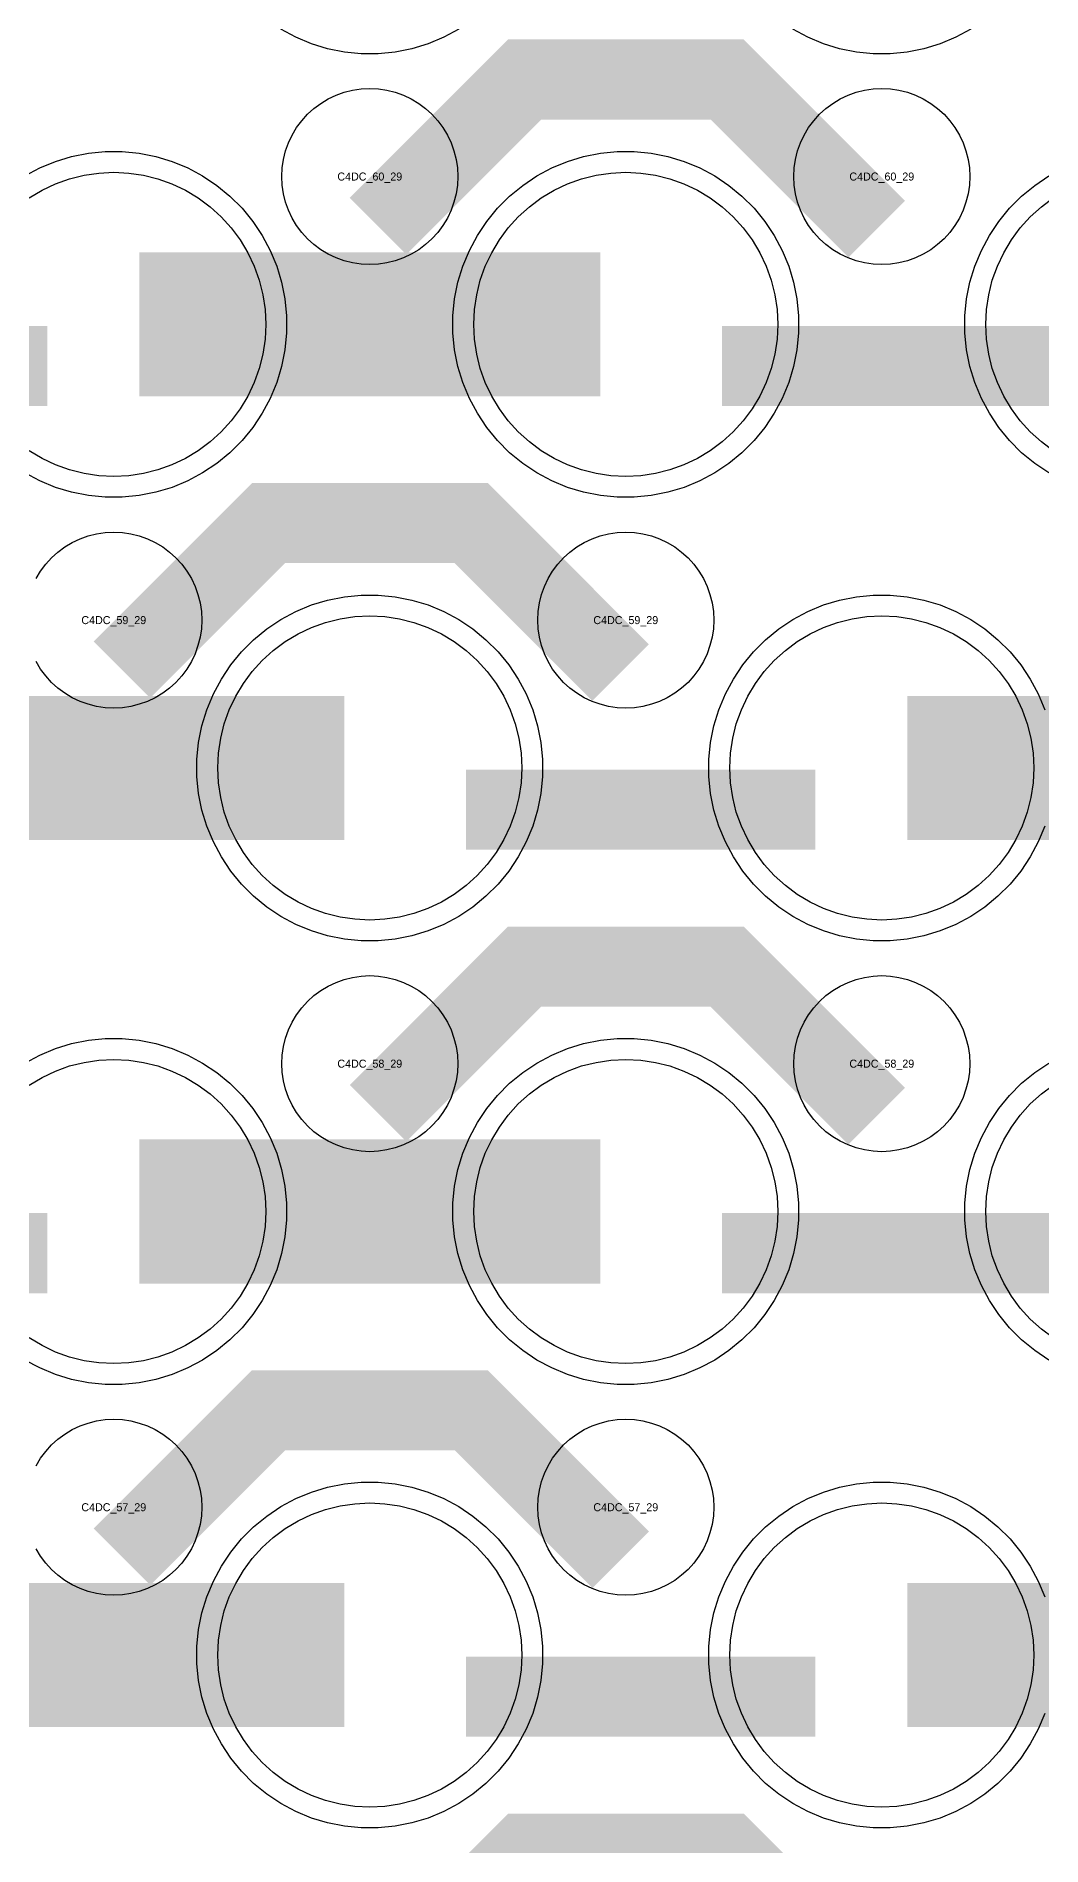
# Model space of a CAD drawing. Extents: x -11880 to 11880, y -14992 to 14992.
# Drawn here: x -2744 to -2430, y -7001 to -6436 of the extents above; entities that cross this region are included whole.
import ezdxf
from ezdxf.enums import TextEntityAlignment as Align

# ---------------------------------------------------------------- set-up
doc = ezdxf.new("R2010")
doc.units = 0
doc.header["$MEASUREMENT"] = 0
for name, color, linetype in [('GDS_775_DT_237', 138, 'CONTINUOUS'), ('RDL1_FS', 34, 'CONTINUOUS'), ('RDL_BS', 160, 'CONTINUOUS')]:
    doc.layers.add(name, color=color, linetype=linetype)

msp = doc.modelspace()

# ---------------------------------------------------------------- linework, layer by layer
at = {"layer": 'RDL1_FS', "color": 240, "true_color": 0xed1f24}
for points in [[(-2746.395, -6486.218), (-2742.395, -6483.82), (-2738.181, -6481.828), (-2733.791, -6480.256), (-2729.268, -6479.124), (-2724.657, -6478.44), (-2720, -6478.211), (-2715.343, -6478.44), (-2710.732, -6479.124), (-2706.209, -6480.256), (-2701.819, -6481.828), (-2697.605, -6483.82), (-2693.605, -6486.218), (-2689.86, -6488.996), (-2686.406, -6492.126), (-2683.276, -6495.58), (-2680.498, -6499.325), (-2678.1, -6503.325), (-2676.108, -6507.539), (-2674.536, -6511.929), (-2673.404, -6516.452), (-2672.72, -6521.063), (-2672.491, -6525.72), (-2672.72, -6530.377), (-2673.404, -6534.988), (-2674.536, -6539.511), (-2676.108, -6543.901), (-2678.1, -6548.115), (-2680.498, -6552.115), (-2683.276, -6555.86), (-2686.406, -6559.314), (-2689.86, -6562.444), (-2693.605, -6565.222), (-2697.605, -6567.62), (-2701.819, -6569.612), (-2706.209, -6571.184), (-2710.732, -6572.316), (-2715.343, -6573), (-2720, -6573.229), (-2724.657, -6573), (-2729.268, -6572.316), (-2733.791, -6571.184), (-2738.181, -6569.612), (-2742.395, -6567.62), (-2746.395, -6565.222)], [(-2426.395, -6565.222), (-2430.14, -6562.444), (-2433.594, -6559.314), (-2436.724, -6555.86), (-2439.502, -6552.115), (-2441.9, -6548.115), (-2443.892, -6543.901), (-2445.464, -6539.511), (-2446.596, -6534.988), (-2447.28, -6530.377), (-2447.509, -6525.72), (-2447.28, -6521.063), (-2446.596, -6516.452), (-2445.464, -6511.929), (-2443.892, -6507.539), (-2441.9, -6503.325), (-2439.502, -6499.325), (-2436.724, -6495.58), (-2433.594, -6492.126), (-2430.14, -6488.996), (-2426.395, -6486.218)]]:
    msp.add_lwpolyline(points, dxfattribs=at)
for points in [[(-2560, -6573.229), (-2564.657, -6573), (-2569.268, -6572.316), (-2573.791, -6571.184), (-2578.181, -6569.612), (-2582.395, -6567.62), (-2586.395, -6565.222), (-2590.14, -6562.444), (-2593.594, -6559.314), (-2596.724, -6555.86), (-2599.502, -6552.115), (-2601.9, -6548.115), (-2603.892, -6543.901), (-2605.464, -6539.511), (-2606.596, -6534.988), (-2607.28, -6530.377), (-2607.509, -6525.72), (-2607.28, -6521.063), (-2606.596, -6516.452), (-2605.464, -6511.929), (-2603.892, -6507.539), (-2601.9, -6503.325), (-2599.502, -6499.325), (-2596.724, -6495.58), (-2593.594, -6492.126), (-2590.14, -6488.996), (-2586.395, -6486.218), (-2582.395, -6483.82), (-2578.181, -6481.828), (-2573.791, -6480.256), (-2569.268, -6479.124), (-2564.657, -6478.44), (-2560, -6478.211), (-2555.343, -6478.44), (-2550.732, -6479.124), (-2546.209, -6480.256), (-2541.819, -6481.828), (-2537.605, -6483.82), (-2533.605, -6486.218), (-2529.86, -6488.996), (-2526.406, -6492.126), (-2523.276, -6495.58), (-2520.498, -6499.325), (-2518.1, -6503.325), (-2516.108, -6507.539), (-2514.536, -6511.929), (-2513.404, -6516.452), (-2512.72, -6521.063), (-2512.491, -6525.72), (-2512.72, -6530.377), (-2513.404, -6534.988), (-2514.536, -6539.511), (-2516.108, -6543.901), (-2518.1, -6548.115), (-2520.498, -6552.115), (-2523.276, -6555.86), (-2526.406, -6559.314), (-2529.86, -6562.444), (-2533.605, -6565.222), (-2537.605, -6567.62), (-2541.819, -6569.612), (-2546.209, -6571.184), (-2550.732, -6572.316), (-2555.343, -6573)], [(-2640, -6711.794), (-2644.657, -6711.565), (-2649.268, -6710.881), (-2653.791, -6709.749), (-2658.181, -6708.177), (-2662.395, -6706.185), (-2666.395, -6703.787), (-2670.14, -6701.009), (-2673.594, -6697.879), (-2676.724, -6694.425), (-2679.502, -6690.68), (-2681.9, -6686.68), (-2683.892, -6682.466), (-2685.464, -6678.076), (-2686.596, -6673.553), (-2687.28, -6668.942), (-2687.509, -6664.285), (-2687.28, -6659.628), (-2686.596, -6655.017), (-2685.464, -6650.494), (-2683.892, -6646.104), (-2681.9, -6641.89), (-2679.502, -6637.89), (-2676.724, -6634.145), (-2673.594, -6630.691), (-2670.14, -6627.561), (-2666.395, -6624.783), (-2662.395, -6622.385), (-2658.181, -6620.393), (-2653.791, -6618.821), (-2649.268, -6617.689), (-2644.657, -6617.005), (-2640, -6616.776), (-2635.343, -6617.005), (-2630.732, -6617.689), (-2626.209, -6618.821), (-2621.819, -6620.393), (-2617.605, -6622.385), (-2613.605, -6624.783), (-2609.86, -6627.561), (-2606.406, -6630.691), (-2603.276, -6634.145), (-2600.498, -6637.89), (-2598.1, -6641.89), (-2596.108, -6646.104), (-2594.536, -6650.494), (-2593.404, -6655.017), (-2592.72, -6659.628), (-2592.491, -6664.285), (-2592.72, -6668.942), (-2593.404, -6673.553), (-2594.536, -6678.076), (-2596.108, -6682.466), (-2598.1, -6686.68), (-2600.498, -6690.68), (-2603.276, -6694.425), (-2606.406, -6697.879), (-2609.86, -6701.009), (-2613.605, -6703.787), (-2617.605, -6706.185), (-2621.819, -6708.177), (-2626.209, -6709.749), (-2630.732, -6710.881), (-2635.343, -6711.565)], [(-2480, -6711.794), (-2484.657, -6711.565), (-2489.268, -6710.881), (-2493.791, -6709.749), (-2498.181, -6708.177), (-2502.395, -6706.185), (-2506.395, -6703.787), (-2510.14, -6701.009), (-2513.594, -6697.879), (-2516.724, -6694.425), (-2519.502, -6690.68), (-2521.9, -6686.68), (-2523.892, -6682.466), (-2525.464, -6678.076), (-2526.596, -6673.553), (-2527.28, -6668.942), (-2527.509, -6664.285), (-2527.28, -6659.628), (-2526.596, -6655.017), (-2525.464, -6650.494), (-2523.892, -6646.104), (-2521.9, -6641.89), (-2519.502, -6637.89), (-2516.724, -6634.145), (-2513.594, -6630.691), (-2510.14, -6627.561), (-2506.395, -6624.783), (-2502.395, -6622.385), (-2498.181, -6620.393), (-2493.791, -6618.821), (-2489.268, -6617.689), (-2484.657, -6617.005), (-2480, -6616.776), (-2475.343, -6617.005), (-2470.732, -6617.689), (-2466.209, -6618.821), (-2461.819, -6620.393), (-2457.605, -6622.385), (-2453.605, -6624.783), (-2449.86, -6627.561), (-2446.406, -6630.691), (-2443.276, -6634.145), (-2440.498, -6637.89), (-2438.1, -6641.89), (-2436.108, -6646.104), (-2434.536, -6650.494), (-2433.404, -6655.017), (-2432.72, -6659.628), (-2432.491, -6664.285), (-2432.72, -6668.942), (-2433.404, -6673.553), (-2434.536, -6678.076), (-2436.108, -6682.466), (-2438.1, -6686.68), (-2440.498, -6690.68), (-2443.276, -6694.425), (-2446.406, -6697.879), (-2449.86, -6701.009), (-2453.605, -6703.787), (-2457.605, -6706.185), (-2461.819, -6708.177), (-2466.209, -6709.749), (-2470.732, -6710.881), (-2475.343, -6711.565)]]:
    msp.add_lwpolyline(points, close=True, dxfattribs=at)
for points in [[(-2711.998, -6525.72, 45, 45, 0), (-2639.998, -6525.72, 45, 45, 0)], [(-2639.998, -6525.72, 45, 45, 0), (-2567.998, -6525.72, 45, 45, 0)], [(-2791.998, -6664.285, 45, 45, 0), (-2719.998, -6664.285, 45, 45, 0)], [(-2719.998, -6664.285, 45, 45, 0), (-2647.998, -6664.285, 45, 45, 0)], [(-2471.998, -6664.285, 45, 45, 0), (-2399.998, -6664.285, 45, 45, 0)]]:
    msp.add_lwpolyline(points, format="xyseb", dxfattribs=at)
at = {"layer": 'RDL1_FS'}
for points in [[(-2746.395, -6763.348), (-2742.395, -6760.95), (-2738.181, -6758.958), (-2733.791, -6757.386), (-2729.268, -6756.254), (-2724.657, -6755.57), (-2720, -6755.341), (-2715.343, -6755.57), (-2710.732, -6756.254), (-2706.209, -6757.386), (-2701.819, -6758.958), (-2697.605, -6760.95), (-2693.605, -6763.348), (-2689.86, -6766.126), (-2686.406, -6769.256), (-2683.276, -6772.71), (-2680.498, -6776.455), (-2678.1, -6780.455), (-2676.108, -6784.669), (-2674.536, -6789.059), (-2673.404, -6793.582), (-2672.72, -6798.193), (-2672.491, -6802.85), (-2672.72, -6807.507), (-2673.404, -6812.118), (-2674.536, -6816.641), (-2676.108, -6821.031), (-2678.1, -6825.245), (-2680.498, -6829.245), (-2683.276, -6832.99), (-2686.406, -6836.444), (-2689.86, -6839.574), (-2693.605, -6842.352), (-2697.605, -6844.75), (-2701.819, -6846.742), (-2706.209, -6848.314), (-2710.732, -6849.446), (-2715.343, -6850.13), (-2720, -6850.359), (-2724.657, -6850.13), (-2729.268, -6849.446), (-2733.791, -6848.314), (-2738.181, -6846.742), (-2742.395, -6844.75), (-2746.395, -6842.352)], [(-2426.395, -6842.352), (-2430.14, -6839.574), (-2433.594, -6836.444), (-2436.724, -6832.99), (-2439.502, -6829.245), (-2441.9, -6825.245), (-2443.892, -6821.031), (-2445.464, -6816.641), (-2446.596, -6812.118), (-2447.28, -6807.507), (-2447.509, -6802.85), (-2447.28, -6798.193), (-2446.596, -6793.582), (-2445.464, -6789.059), (-2443.892, -6784.669), (-2441.9, -6780.455), (-2439.502, -6776.455), (-2436.724, -6772.71), (-2433.594, -6769.256), (-2430.14, -6766.126), (-2426.395, -6763.348)]]:
    msp.add_lwpolyline(points, dxfattribs=at)
for points in [[(-2560, -6850.359), (-2564.657, -6850.13), (-2569.268, -6849.446), (-2573.791, -6848.314), (-2578.181, -6846.742), (-2582.395, -6844.75), (-2586.395, -6842.352), (-2590.14, -6839.574), (-2593.594, -6836.444), (-2596.724, -6832.99), (-2599.502, -6829.245), (-2601.9, -6825.245), (-2603.892, -6821.031), (-2605.464, -6816.641), (-2606.596, -6812.118), (-2607.28, -6807.507), (-2607.509, -6802.85), (-2607.28, -6798.193), (-2606.596, -6793.582), (-2605.464, -6789.059), (-2603.892, -6784.669), (-2601.9, -6780.455), (-2599.502, -6776.455), (-2596.724, -6772.71), (-2593.594, -6769.256), (-2590.14, -6766.126), (-2586.395, -6763.348), (-2582.395, -6760.95), (-2578.181, -6758.958), (-2573.791, -6757.386), (-2569.268, -6756.254), (-2564.657, -6755.57), (-2560, -6755.341), (-2555.343, -6755.57), (-2550.732, -6756.254), (-2546.209, -6757.386), (-2541.819, -6758.958), (-2537.605, -6760.95), (-2533.605, -6763.348), (-2529.86, -6766.126), (-2526.406, -6769.256), (-2523.276, -6772.71), (-2520.498, -6776.455), (-2518.1, -6780.455), (-2516.108, -6784.669), (-2514.536, -6789.059), (-2513.404, -6793.582), (-2512.72, -6798.193), (-2512.491, -6802.85), (-2512.72, -6807.507), (-2513.404, -6812.118), (-2514.536, -6816.641), (-2516.108, -6821.031), (-2518.1, -6825.245), (-2520.498, -6829.245), (-2523.276, -6832.99), (-2526.406, -6836.444), (-2529.86, -6839.574), (-2533.605, -6842.352), (-2537.605, -6844.75), (-2541.819, -6846.742), (-2546.209, -6848.314), (-2550.732, -6849.446), (-2555.343, -6850.13)], [(-2640, -6988.919), (-2644.657, -6988.69), (-2649.268, -6988.006), (-2653.791, -6986.874), (-2658.181, -6985.302), (-2662.395, -6983.31), (-2666.395, -6980.912), (-2670.14, -6978.134), (-2673.594, -6975.004), (-2676.724, -6971.55), (-2679.502, -6967.805), (-2681.9, -6963.805), (-2683.892, -6959.591), (-2685.464, -6955.201), (-2686.596, -6950.678), (-2687.28, -6946.067), (-2687.509, -6941.41), (-2687.28, -6936.753), (-2686.596, -6932.142), (-2685.464, -6927.619), (-2683.892, -6923.229), (-2681.9, -6919.015), (-2679.502, -6915.015), (-2676.724, -6911.27), (-2673.594, -6907.816), (-2670.14, -6904.686), (-2666.395, -6901.908), (-2662.395, -6899.51), (-2658.181, -6897.518), (-2653.791, -6895.946), (-2649.268, -6894.814), (-2644.657, -6894.13), (-2640, -6893.901), (-2635.343, -6894.13), (-2630.732, -6894.814), (-2626.209, -6895.946), (-2621.819, -6897.518), (-2617.605, -6899.51), (-2613.605, -6901.908), (-2609.86, -6904.686), (-2606.406, -6907.816), (-2603.276, -6911.27), (-2600.498, -6915.015), (-2598.1, -6919.015), (-2596.108, -6923.229), (-2594.536, -6927.619), (-2593.404, -6932.142), (-2592.72, -6936.753), (-2592.491, -6941.41), (-2592.72, -6946.067), (-2593.404, -6950.678), (-2594.536, -6955.201), (-2596.108, -6959.591), (-2598.1, -6963.805), (-2600.498, -6967.805), (-2603.276, -6971.55), (-2606.406, -6975.004), (-2609.86, -6978.134), (-2613.605, -6980.912), (-2617.605, -6983.31), (-2621.819, -6985.302), (-2626.209, -6986.874), (-2630.732, -6988.006), (-2635.343, -6988.69)], [(-2480, -6988.919), (-2484.657, -6988.69), (-2489.268, -6988.006), (-2493.791, -6986.874), (-2498.181, -6985.302), (-2502.395, -6983.31), (-2506.395, -6980.912), (-2510.14, -6978.134), (-2513.594, -6975.004), (-2516.724, -6971.55), (-2519.502, -6967.805), (-2521.9, -6963.805), (-2523.892, -6959.591), (-2525.464, -6955.201), (-2526.596, -6950.678), (-2527.28, -6946.067), (-2527.509, -6941.41), (-2527.28, -6936.753), (-2526.596, -6932.142), (-2525.464, -6927.619), (-2523.892, -6923.229), (-2521.9, -6919.015), (-2519.502, -6915.015), (-2516.724, -6911.27), (-2513.594, -6907.816), (-2510.14, -6904.686), (-2506.395, -6901.908), (-2502.395, -6899.51), (-2498.181, -6897.518), (-2493.791, -6895.946), (-2489.268, -6894.814), (-2484.657, -6894.13), (-2480, -6893.901), (-2475.343, -6894.13), (-2470.732, -6894.814), (-2466.209, -6895.946), (-2461.819, -6897.518), (-2457.605, -6899.51), (-2453.605, -6901.908), (-2449.86, -6904.686), (-2446.406, -6907.816), (-2443.276, -6911.27), (-2440.498, -6915.015), (-2438.1, -6919.015), (-2436.108, -6923.229), (-2434.536, -6927.619), (-2433.404, -6932.142), (-2432.72, -6936.753), (-2432.491, -6941.41), (-2432.72, -6946.067), (-2433.404, -6950.678), (-2434.536, -6955.201), (-2436.108, -6959.591), (-2438.1, -6963.805), (-2440.498, -6967.805), (-2443.276, -6971.55), (-2446.406, -6975.004), (-2449.86, -6978.134), (-2453.605, -6980.912), (-2457.605, -6983.31), (-2461.819, -6985.302), (-2466.209, -6986.874), (-2470.732, -6988.006), (-2475.343, -6988.69)]]:
    msp.add_lwpolyline(points, close=True, dxfattribs=at)
for points in [[(-2711.998, -6802.85, 45, 45, 0), (-2639.998, -6802.85, 45, 45, 0)], [(-2639.998, -6802.85, 45, 45, 0), (-2567.998, -6802.85, 45, 45, 0)], [(-2791.998, -6941.41, 45, 45, 0), (-2719.998, -6941.41, 45, 45, 0)], [(-2719.998, -6941.41, 45, 45, 0), (-2647.998, -6941.41, 45, 45, 0)], [(-2471.998, -6941.41, 45, 45, 0), (-2399.998, -6941.41, 45, 45, 0)]]:
    msp.add_lwpolyline(points, format="xyseb", dxfattribs=at)
at = {"layer": 'RDL_BS'}
for points in [[(-2612.223, -6433.538), (-2616.885, -6436.03), (-2621.795, -6438.061), (-2626.835, -6439.592), (-2632.062, -6440.638), (-2637.356, -6441.155), (-2642.644, -6441.155), (-2647.938, -6440.638), (-2653.165, -6439.592), (-2658.205, -6438.061), (-2663.115, -6436.03), (-2667.777, -6433.538)], [(-2452.223, -6433.538), (-2456.885, -6436.03), (-2461.795, -6438.061), (-2466.835, -6439.592), (-2472.062, -6440.638), (-2477.356, -6441.155), (-2482.644, -6441.155), (-2487.938, -6440.638), (-2493.165, -6439.592), (-2498.205, -6438.061), (-2503.115, -6436.03), (-2507.777, -6433.538)], [(-2744.25, -6605.141), (-2742.857, -6602.817), (-2741.254, -6600.654), (-2739.442, -6598.655), (-2737.443, -6596.843), (-2735.28, -6595.24), (-2732.956, -6593.847), (-2730.519, -6592.695), (-2727.984, -6591.788), (-2725.365, -6591.131), (-2722.693, -6590.735), (-2720, -6590.603), (-2717.307, -6590.735), (-2714.635, -6591.131), (-2712.016, -6591.788), (-2709.481, -6592.695), (-2707.044, -6593.847), (-2704.72, -6595.24), (-2702.557, -6596.843), (-2700.558, -6598.655), (-2698.746, -6600.654), (-2697.143, -6602.817), (-2695.75, -6605.141), (-2694.598, -6607.578), (-2693.691, -6610.113), (-2693.034, -6612.732), (-2692.638, -6615.404), (-2692.506, -6618.097), (-2692.638, -6620.79), (-2693.034, -6623.462), (-2693.691, -6626.081), (-2694.598, -6628.616), (-2695.75, -6631.053), (-2697.143, -6633.377), (-2698.746, -6635.54), (-2700.558, -6637.539), (-2702.557, -6639.351), (-2704.72, -6640.954), (-2707.044, -6642.347), (-2709.481, -6643.499), (-2712.016, -6644.406), (-2714.635, -6645.063), (-2717.307, -6645.459), (-2720, -6645.591), (-2722.693, -6645.459), (-2725.365, -6645.063), (-2727.984, -6644.406), (-2730.519, -6643.499), (-2732.956, -6642.347), (-2735.28, -6640.954), (-2737.443, -6639.351), (-2739.442, -6637.539), (-2741.254, -6635.54), (-2742.857, -6633.377), (-2744.25, -6631.053)], [(-2747.777, -6756.467), (-2743.115, -6753.975), (-2738.205, -6751.944), (-2733.165, -6750.413), (-2727.938, -6749.367), (-2722.644, -6748.85), (-2717.356, -6748.85), (-2712.062, -6749.367), (-2706.835, -6750.413), (-2701.795, -6751.944), (-2696.885, -6753.975), (-2692.223, -6756.467), (-2687.809, -6759.414), (-2683.708, -6762.776), (-2679.926, -6766.558), (-2676.564, -6770.659), (-2673.617, -6775.073), (-2671.125, -6779.735), (-2669.094, -6784.645), (-2667.563, -6789.685), (-2666.517, -6794.912), (-2666, -6800.206), (-2666, -6805.494), (-2666.517, -6810.788), (-2667.563, -6816.015), (-2669.094, -6821.055), (-2671.125, -6825.965), (-2673.617, -6830.627), (-2676.564, -6835.041), (-2679.926, -6839.142), (-2683.708, -6842.924), (-2687.809, -6846.286), (-2692.223, -6849.233), (-2696.885, -6851.725), (-2701.795, -6853.756), (-2706.835, -6855.287), (-2712.062, -6856.333), (-2717.356, -6856.85), (-2722.644, -6856.85), (-2727.938, -6856.333), (-2733.165, -6855.287), (-2738.205, -6853.756), (-2743.115, -6851.725), (-2747.777, -6849.233)], [(-2427.777, -6849.233), (-2432.191, -6846.286), (-2436.292, -6842.924), (-2440.074, -6839.142), (-2443.436, -6835.041), (-2446.383, -6830.627), (-2448.875, -6825.965), (-2450.906, -6821.055), (-2452.437, -6816.015), (-2453.483, -6810.788), (-2454, -6805.494), (-2454, -6800.206), (-2453.483, -6794.912), (-2452.437, -6789.685), (-2450.906, -6784.645), (-2448.875, -6779.735), (-2446.383, -6775.073), (-2443.436, -6770.659), (-2440.074, -6766.558), (-2436.292, -6762.776), (-2432.191, -6759.414), (-2427.777, -6756.467)], [(-2744.25, -6882.266), (-2742.857, -6879.942), (-2741.254, -6877.779), (-2739.442, -6875.78), (-2737.443, -6873.968), (-2735.28, -6872.365), (-2732.956, -6870.972), (-2730.519, -6869.82), (-2727.984, -6868.913), (-2725.365, -6868.256), (-2722.693, -6867.86), (-2720, -6867.728), (-2717.307, -6867.86), (-2714.635, -6868.256), (-2712.016, -6868.913), (-2709.481, -6869.82), (-2707.044, -6870.972), (-2704.72, -6872.365), (-2702.557, -6873.968), (-2700.558, -6875.78), (-2698.746, -6877.779), (-2697.143, -6879.942), (-2695.75, -6882.266), (-2694.598, -6884.703), (-2693.691, -6887.238), (-2693.034, -6889.857), (-2692.638, -6892.529), (-2692.506, -6895.222), (-2692.638, -6897.915), (-2693.034, -6900.587), (-2693.691, -6903.206), (-2694.598, -6905.741), (-2695.75, -6908.178), (-2697.143, -6910.502), (-2698.746, -6912.665), (-2700.558, -6914.664), (-2702.557, -6916.476), (-2704.72, -6918.079), (-2707.044, -6919.472), (-2709.481, -6920.624), (-2712.016, -6921.531), (-2714.635, -6922.188), (-2717.307, -6922.584), (-2720, -6922.716), (-2722.693, -6922.584), (-2725.365, -6922.188), (-2727.984, -6921.531), (-2730.519, -6920.624), (-2732.956, -6919.472), (-2735.28, -6918.079), (-2737.443, -6916.476), (-2739.442, -6914.664), (-2741.254, -6912.665), (-2742.857, -6910.502), (-2744.25, -6908.178)], [(-2429.094, -6959.615), (-2431.125, -6964.525), (-2433.617, -6969.187), (-2436.564, -6973.601), (-2439.926, -6977.702), (-2443.708, -6981.484), (-2447.809, -6984.846), (-2452.223, -6987.793), (-2456.885, -6990.285), (-2461.795, -6992.316), (-2466.835, -6993.847), (-2472.062, -6994.893), (-2477.356, -6995.41), (-2482.644, -6995.41), (-2487.938, -6994.893), (-2493.165, -6993.847), (-2498.205, -6992.316), (-2503.115, -6990.285), (-2507.777, -6987.793), (-2512.191, -6984.846), (-2516.292, -6981.484), (-2520.074, -6977.702), (-2523.436, -6973.601), (-2526.383, -6969.187), (-2528.875, -6964.525), (-2530.906, -6959.615), (-2532.437, -6954.575), (-2533.483, -6949.348), (-2534, -6944.054), (-2534, -6938.766), (-2533.483, -6933.472), (-2532.437, -6928.245), (-2530.906, -6923.205), (-2528.875, -6918.295), (-2526.383, -6913.633), (-2523.436, -6909.219), (-2520.074, -6905.118), (-2516.292, -6901.336), (-2512.191, -6897.974), (-2507.777, -6895.027), (-2503.115, -6892.535), (-2498.205, -6890.504), (-2493.165, -6888.973), (-2487.938, -6887.927), (-2482.644, -6887.41), (-2477.356, -6887.41), (-2472.062, -6887.927), (-2466.835, -6888.973), (-2461.795, -6890.504), (-2456.885, -6892.535), (-2452.223, -6895.027), (-2447.809, -6897.974), (-2443.708, -6901.336), (-2439.926, -6905.118), (-2436.564, -6909.219), (-2433.617, -6913.633), (-2431.125, -6918.295), (-2429.094, -6923.205)]]:
    msp.add_lwpolyline(points, dxfattribs=at)
for points in [[(-2637.438, -6495.034, 25, 25, 0), (-2591.623, -6449.219, 25, 25, 0), (-2558.07, -6449.219, 25, 25, 0)], [(-2481.599, -6495.933, 25, 25, 0), (-2528.313, -6449.219, 25, 25, 0), (-2558.071, -6449.219, 25, 25, 0)], [(-2717.438, -6633.599, 25, 25, 0), (-2671.623, -6587.784, 25, 25, 0), (-2638.07, -6587.784, 25, 25, 0)], [(-2561.599, -6634.498, 25, 25, 0), (-2608.313, -6587.784, 25, 25, 0), (-2638.071, -6587.784, 25, 25, 0)], [(-2637.438, -6772.164, 25, 25, 0), (-2591.623, -6726.349, 25, 25, 0), (-2558.07, -6726.349, 25, 25, 0)], [(-2481.599, -6773.063, 25, 25, 0), (-2528.313, -6726.349, 25, 25, 0), (-2558.071, -6726.349, 25, 25, 0)], [(-2849.984, -6815.863, 25, 25, 0), (-2740.719, -6815.863, 25, 25, 0)], [(-2529.984, -6815.863, 25, 25, 0), (-2420.719, -6815.863, 25, 25, 0)], [(-2717.438, -6910.724, 25, 25, 0), (-2671.623, -6864.909, 25, 25, 0), (-2638.07, -6864.909, 25, 25, 0)], [(-2561.599, -6911.623, 25, 25, 0), (-2608.313, -6864.909, 25, 25, 0), (-2638.071, -6864.909, 25, 25, 0)], [(-2609.984, -6954.423, 25, 25, 0), (-2500.719, -6954.423, 25, 25, 0)], [(-2637.438, -7049.289, 25, 25, 0), (-2591.623, -7003.474, 25, 25, 0), (-2558.07, -7003.474, 25, 25, 0)], [(-2481.599, -7050.188, 25, 25, 0), (-2528.313, -7003.474, 25, 25, 0), (-2558.071, -7003.474, 25, 25, 0)]]:
    msp.add_lwpolyline(points, format="xyseb", dxfattribs=at)
for points in [[(-2640, -6507.026), (-2642.693, -6506.894), (-2645.365, -6506.498), (-2647.984, -6505.841), (-2650.519, -6504.934), (-2652.956, -6503.782), (-2655.28, -6502.389), (-2657.443, -6500.786), (-2659.442, -6498.974), (-2661.254, -6496.975), (-2662.857, -6494.812), (-2664.25, -6492.488), (-2665.402, -6490.051), (-2666.309, -6487.516), (-2666.966, -6484.897), (-2667.362, -6482.225), (-2667.494, -6479.532), (-2667.362, -6476.839), (-2666.966, -6474.167), (-2666.309, -6471.548), (-2665.402, -6469.013), (-2664.25, -6466.576), (-2662.857, -6464.252), (-2661.254, -6462.089), (-2659.442, -6460.09), (-2657.443, -6458.278), (-2655.28, -6456.675), (-2652.956, -6455.282), (-2650.519, -6454.13), (-2647.984, -6453.223), (-2645.365, -6452.566), (-2642.693, -6452.17), (-2640, -6452.038), (-2637.307, -6452.17), (-2634.635, -6452.566), (-2632.016, -6453.223), (-2629.481, -6454.13), (-2627.044, -6455.282), (-2624.72, -6456.675), (-2622.557, -6458.278), (-2620.558, -6460.09), (-2618.746, -6462.089), (-2617.143, -6464.252), (-2615.75, -6466.576), (-2614.598, -6469.013), (-2613.691, -6471.548), (-2613.034, -6474.167), (-2612.638, -6476.839), (-2612.506, -6479.532), (-2612.638, -6482.225), (-2613.034, -6484.897), (-2613.691, -6487.516), (-2614.598, -6490.051), (-2615.75, -6492.488), (-2617.143, -6494.812), (-2618.746, -6496.975), (-2620.558, -6498.974), (-2622.557, -6500.786), (-2624.72, -6502.389), (-2627.044, -6503.782), (-2629.481, -6504.934), (-2632.016, -6505.841), (-2634.635, -6506.498), (-2637.307, -6506.894)], [(-2480, -6507.026), (-2482.693, -6506.894), (-2485.365, -6506.498), (-2487.984, -6505.841), (-2490.519, -6504.934), (-2492.956, -6503.782), (-2495.28, -6502.389), (-2497.443, -6500.786), (-2499.442, -6498.974), (-2501.254, -6496.975), (-2502.857, -6494.812), (-2504.25, -6492.488), (-2505.402, -6490.051), (-2506.309, -6487.516), (-2506.966, -6484.897), (-2507.362, -6482.225), (-2507.494, -6479.532), (-2507.362, -6476.839), (-2506.966, -6474.167), (-2506.309, -6471.548), (-2505.402, -6469.013), (-2504.25, -6466.576), (-2502.857, -6464.252), (-2501.254, -6462.089), (-2499.442, -6460.09), (-2497.443, -6458.278), (-2495.28, -6456.675), (-2492.956, -6455.282), (-2490.519, -6454.13), (-2487.984, -6453.223), (-2485.365, -6452.566), (-2482.693, -6452.17), (-2480, -6452.038), (-2477.307, -6452.17), (-2474.635, -6452.566), (-2472.016, -6453.223), (-2469.481, -6454.13), (-2467.044, -6455.282), (-2464.72, -6456.675), (-2462.557, -6458.278), (-2460.558, -6460.09), (-2458.746, -6462.089), (-2457.143, -6464.252), (-2455.75, -6466.576), (-2454.598, -6469.013), (-2453.691, -6471.548), (-2453.034, -6474.167), (-2452.638, -6476.839), (-2452.506, -6479.532), (-2452.638, -6482.225), (-2453.034, -6484.897), (-2453.691, -6487.516), (-2454.598, -6490.051), (-2455.75, -6492.488), (-2457.143, -6494.812), (-2458.746, -6496.975), (-2460.558, -6498.974), (-2462.557, -6500.786), (-2464.72, -6502.389), (-2467.044, -6503.782), (-2469.481, -6504.934), (-2472.016, -6505.841), (-2474.635, -6506.498), (-2477.307, -6506.894)], [(-2560, -6645.591), (-2562.693, -6645.459), (-2565.365, -6645.063), (-2567.984, -6644.406), (-2570.519, -6643.499), (-2572.956, -6642.347), (-2575.28, -6640.954), (-2577.443, -6639.351), (-2579.442, -6637.539), (-2581.254, -6635.54), (-2582.857, -6633.377), (-2584.25, -6631.053), (-2585.402, -6628.616), (-2586.309, -6626.081), (-2586.966, -6623.462), (-2587.362, -6620.79), (-2587.494, -6618.097), (-2587.362, -6615.404), (-2586.966, -6612.732), (-2586.309, -6610.113), (-2585.402, -6607.578), (-2584.25, -6605.141), (-2582.857, -6602.817), (-2581.254, -6600.654), (-2579.442, -6598.655), (-2577.443, -6596.843), (-2575.28, -6595.24), (-2572.956, -6593.847), (-2570.519, -6592.695), (-2567.984, -6591.788), (-2565.365, -6591.131), (-2562.693, -6590.735), (-2560, -6590.603), (-2557.307, -6590.735), (-2554.635, -6591.131), (-2552.016, -6591.788), (-2549.481, -6592.695), (-2547.044, -6593.847), (-2544.72, -6595.24), (-2542.557, -6596.843), (-2540.558, -6598.655), (-2538.746, -6600.654), (-2537.143, -6602.817), (-2535.75, -6605.141), (-2534.598, -6607.578), (-2533.691, -6610.113), (-2533.034, -6612.732), (-2532.638, -6615.404), (-2532.506, -6618.097), (-2532.638, -6620.79), (-2533.034, -6623.462), (-2533.691, -6626.081), (-2534.598, -6628.616), (-2535.75, -6631.053), (-2537.143, -6633.377), (-2538.746, -6635.54), (-2540.558, -6637.539), (-2542.557, -6639.351), (-2544.72, -6640.954), (-2547.044, -6642.347), (-2549.481, -6643.499), (-2552.016, -6644.406), (-2554.635, -6645.063), (-2557.307, -6645.459)], [(-2640, -6784.156), (-2642.693, -6784.024), (-2645.365, -6783.628), (-2647.984, -6782.971), (-2650.519, -6782.064), (-2652.956, -6780.912), (-2655.28, -6779.519), (-2657.443, -6777.916), (-2659.442, -6776.104), (-2661.254, -6774.105), (-2662.857, -6771.942), (-2664.25, -6769.618), (-2665.402, -6767.181), (-2666.309, -6764.646), (-2666.966, -6762.027), (-2667.362, -6759.355), (-2667.494, -6756.662), (-2667.362, -6753.969), (-2666.966, -6751.297), (-2666.309, -6748.678), (-2665.402, -6746.143), (-2664.25, -6743.706), (-2662.857, -6741.382), (-2661.254, -6739.219), (-2659.442, -6737.22), (-2657.443, -6735.408), (-2655.28, -6733.805), (-2652.956, -6732.412), (-2650.519, -6731.26), (-2647.984, -6730.353), (-2645.365, -6729.696), (-2642.693, -6729.3), (-2640, -6729.168), (-2637.307, -6729.3), (-2634.635, -6729.696), (-2632.016, -6730.353), (-2629.481, -6731.26), (-2627.044, -6732.412), (-2624.72, -6733.805), (-2622.557, -6735.408), (-2620.558, -6737.22), (-2618.746, -6739.219), (-2617.143, -6741.382), (-2615.75, -6743.706), (-2614.598, -6746.143), (-2613.691, -6748.678), (-2613.034, -6751.297), (-2612.638, -6753.969), (-2612.506, -6756.662), (-2612.638, -6759.355), (-2613.034, -6762.027), (-2613.691, -6764.646), (-2614.598, -6767.181), (-2615.75, -6769.618), (-2617.143, -6771.942), (-2618.746, -6774.105), (-2620.558, -6776.104), (-2622.557, -6777.916), (-2624.72, -6779.519), (-2627.044, -6780.912), (-2629.481, -6782.064), (-2632.016, -6782.971), (-2634.635, -6783.628), (-2637.307, -6784.024)], [(-2480, -6784.156), (-2482.693, -6784.024), (-2485.365, -6783.628), (-2487.984, -6782.971), (-2490.519, -6782.064), (-2492.956, -6780.912), (-2495.28, -6779.519), (-2497.443, -6777.916), (-2499.442, -6776.104), (-2501.254, -6774.105), (-2502.857, -6771.942), (-2504.25, -6769.618), (-2505.402, -6767.181), (-2506.309, -6764.646), (-2506.966, -6762.027), (-2507.362, -6759.355), (-2507.494, -6756.662), (-2507.362, -6753.969), (-2506.966, -6751.297), (-2506.309, -6748.678), (-2505.402, -6746.143), (-2504.25, -6743.706), (-2502.857, -6741.382), (-2501.254, -6739.219), (-2499.442, -6737.22), (-2497.443, -6735.408), (-2495.28, -6733.805), (-2492.956, -6732.412), (-2490.519, -6731.26), (-2487.984, -6730.353), (-2485.365, -6729.696), (-2482.693, -6729.3), (-2480, -6729.168), (-2477.307, -6729.3), (-2474.635, -6729.696), (-2472.016, -6730.353), (-2469.481, -6731.26), (-2467.044, -6732.412), (-2464.72, -6733.805), (-2462.557, -6735.408), (-2460.558, -6737.22), (-2458.746, -6739.219), (-2457.143, -6741.382), (-2455.75, -6743.706), (-2454.598, -6746.143), (-2453.691, -6748.678), (-2453.034, -6751.297), (-2452.638, -6753.969), (-2452.506, -6756.662), (-2452.638, -6759.355), (-2453.034, -6762.027), (-2453.691, -6764.646), (-2454.598, -6767.181), (-2455.75, -6769.618), (-2457.143, -6771.942), (-2458.746, -6774.105), (-2460.558, -6776.104), (-2462.557, -6777.916), (-2464.72, -6779.519), (-2467.044, -6780.912), (-2469.481, -6782.064), (-2472.016, -6782.971), (-2474.635, -6783.628), (-2477.307, -6784.024)], [(-2562.644, -6856.85), (-2567.938, -6856.333), (-2573.165, -6855.287), (-2578.205, -6853.756), (-2583.115, -6851.725), (-2587.777, -6849.233), (-2592.191, -6846.286), (-2596.292, -6842.924), (-2600.074, -6839.142), (-2603.436, -6835.041), (-2606.383, -6830.627), (-2608.875, -6825.965), (-2610.906, -6821.055), (-2612.437, -6816.015), (-2613.483, -6810.788), (-2614, -6805.494), (-2614, -6800.206), (-2613.483, -6794.912), (-2612.437, -6789.685), (-2610.906, -6784.645), (-2608.875, -6779.735), (-2606.383, -6775.073), (-2603.436, -6770.659), (-2600.074, -6766.558), (-2596.292, -6762.776), (-2592.191, -6759.414), (-2587.777, -6756.467), (-2583.115, -6753.975), (-2578.205, -6751.944), (-2573.165, -6750.413), (-2567.938, -6749.367), (-2562.644, -6748.85), (-2557.356, -6748.85), (-2552.062, -6749.367), (-2546.835, -6750.413), (-2541.795, -6751.944), (-2536.885, -6753.975), (-2532.223, -6756.467), (-2527.809, -6759.414), (-2523.708, -6762.776), (-2519.926, -6766.558), (-2516.564, -6770.659), (-2513.617, -6775.073), (-2511.125, -6779.735), (-2509.094, -6784.645), (-2507.563, -6789.685), (-2506.517, -6794.912), (-2506, -6800.206), (-2506, -6805.494), (-2506.517, -6810.788), (-2507.563, -6816.015), (-2509.094, -6821.055), (-2511.125, -6825.965), (-2513.617, -6830.627), (-2516.564, -6835.041), (-2519.926, -6839.142), (-2523.708, -6842.924), (-2527.809, -6846.286), (-2532.223, -6849.233), (-2536.885, -6851.725), (-2541.795, -6853.756), (-2546.835, -6855.287), (-2552.062, -6856.333), (-2557.356, -6856.85)], [(-2560, -6922.716), (-2562.693, -6922.584), (-2565.365, -6922.188), (-2567.984, -6921.531), (-2570.519, -6920.624), (-2572.956, -6919.472), (-2575.28, -6918.079), (-2577.443, -6916.476), (-2579.442, -6914.664), (-2581.254, -6912.665), (-2582.857, -6910.502), (-2584.25, -6908.178), (-2585.402, -6905.741), (-2586.309, -6903.206), (-2586.966, -6900.587), (-2587.362, -6897.915), (-2587.494, -6895.222), (-2587.362, -6892.529), (-2586.966, -6889.857), (-2586.309, -6887.238), (-2585.402, -6884.703), (-2584.25, -6882.266), (-2582.857, -6879.942), (-2581.254, -6877.779), (-2579.442, -6875.78), (-2577.443, -6873.968), (-2575.28, -6872.365), (-2572.956, -6870.972), (-2570.519, -6869.82), (-2567.984, -6868.913), (-2565.365, -6868.256), (-2562.693, -6867.86), (-2560, -6867.728), (-2557.307, -6867.86), (-2554.635, -6868.256), (-2552.016, -6868.913), (-2549.481, -6869.82), (-2547.044, -6870.972), (-2544.72, -6872.365), (-2542.557, -6873.968), (-2540.558, -6875.78), (-2538.746, -6877.779), (-2537.143, -6879.942), (-2535.75, -6882.266), (-2534.598, -6884.703), (-2533.691, -6887.238), (-2533.034, -6889.857), (-2532.638, -6892.529), (-2532.506, -6895.222), (-2532.638, -6897.915), (-2533.034, -6900.587), (-2533.691, -6903.206), (-2534.598, -6905.741), (-2535.75, -6908.178), (-2537.143, -6910.502), (-2538.746, -6912.665), (-2540.558, -6914.664), (-2542.557, -6916.476), (-2544.72, -6918.079), (-2547.044, -6919.472), (-2549.481, -6920.624), (-2552.016, -6921.531), (-2554.635, -6922.188), (-2557.307, -6922.584)], [(-2642.644, -6995.41), (-2647.938, -6994.893), (-2653.165, -6993.847), (-2658.205, -6992.316), (-2663.115, -6990.285), (-2667.777, -6987.793), (-2672.191, -6984.846), (-2676.292, -6981.484), (-2680.074, -6977.702), (-2683.436, -6973.601), (-2686.383, -6969.187), (-2688.875, -6964.525), (-2690.906, -6959.615), (-2692.437, -6954.575), (-2693.483, -6949.348), (-2694, -6944.054), (-2694, -6938.766), (-2693.483, -6933.472), (-2692.437, -6928.245), (-2690.906, -6923.205), (-2688.875, -6918.295), (-2686.383, -6913.633), (-2683.436, -6909.219), (-2680.074, -6905.118), (-2676.292, -6901.336), (-2672.191, -6897.974), (-2667.777, -6895.027), (-2663.115, -6892.535), (-2658.205, -6890.504), (-2653.165, -6888.973), (-2647.938, -6887.927), (-2642.644, -6887.41), (-2637.356, -6887.41), (-2632.062, -6887.927), (-2626.835, -6888.973), (-2621.795, -6890.504), (-2616.885, -6892.535), (-2612.223, -6895.027), (-2607.809, -6897.974), (-2603.708, -6901.336), (-2599.926, -6905.118), (-2596.564, -6909.219), (-2593.617, -6913.633), (-2591.125, -6918.295), (-2589.094, -6923.205), (-2587.563, -6928.245), (-2586.517, -6933.472), (-2586, -6938.766), (-2586, -6944.054), (-2586.517, -6949.348), (-2587.563, -6954.575), (-2589.094, -6959.615), (-2591.125, -6964.525), (-2593.617, -6969.187), (-2596.564, -6973.601), (-2599.926, -6977.702), (-2603.708, -6981.484), (-2607.809, -6984.846), (-2612.223, -6987.793), (-2616.885, -6990.285), (-2621.795, -6992.316), (-2626.835, -6993.847), (-2632.062, -6994.893), (-2637.356, -6995.41)]]:
    msp.add_lwpolyline(points, close=True, dxfattribs=at)
at = {"layer": 'RDL_BS', "color": 240, "true_color": 0xed1f24}
for points in [[(-2747.777, -6479.337), (-2743.115, -6476.845), (-2738.205, -6474.814), (-2733.165, -6473.283), (-2727.938, -6472.237), (-2722.644, -6471.72), (-2717.356, -6471.72), (-2712.062, -6472.237), (-2706.835, -6473.283), (-2701.795, -6474.814), (-2696.885, -6476.845), (-2692.223, -6479.337), (-2687.809, -6482.284), (-2683.708, -6485.646), (-2679.926, -6489.428), (-2676.564, -6493.529), (-2673.617, -6497.943), (-2671.125, -6502.605), (-2669.094, -6507.515), (-2667.563, -6512.555), (-2666.517, -6517.782), (-2666, -6523.076), (-2666, -6528.364), (-2666.517, -6533.658), (-2667.563, -6538.885), (-2669.094, -6543.925), (-2671.125, -6548.835), (-2673.617, -6553.497), (-2676.564, -6557.911), (-2679.926, -6562.012), (-2683.708, -6565.794), (-2687.809, -6569.156), (-2692.223, -6572.103), (-2696.885, -6574.595), (-2701.795, -6576.626), (-2706.835, -6578.157), (-2712.062, -6579.203), (-2717.356, -6579.72), (-2722.644, -6579.72), (-2727.938, -6579.203), (-2733.165, -6578.157), (-2738.205, -6576.626), (-2743.115, -6574.595), (-2747.777, -6572.103)], [(-2427.777, -6572.103), (-2432.191, -6569.156), (-2436.292, -6565.794), (-2440.074, -6562.012), (-2443.436, -6557.911), (-2446.383, -6553.497), (-2448.875, -6548.835), (-2450.906, -6543.925), (-2452.437, -6538.885), (-2453.483, -6533.658), (-2454, -6528.364), (-2454, -6523.076), (-2453.483, -6517.782), (-2452.437, -6512.555), (-2450.906, -6507.515), (-2448.875, -6502.605), (-2446.383, -6497.943), (-2443.436, -6493.529), (-2440.074, -6489.428), (-2436.292, -6485.646), (-2432.191, -6482.284), (-2427.777, -6479.337)], [(-2429.094, -6682.49), (-2431.125, -6687.4), (-2433.617, -6692.062), (-2436.564, -6696.476), (-2439.926, -6700.577), (-2443.708, -6704.359), (-2447.809, -6707.721), (-2452.223, -6710.668), (-2456.885, -6713.16), (-2461.795, -6715.191), (-2466.835, -6716.722), (-2472.062, -6717.768), (-2477.356, -6718.285), (-2482.644, -6718.285), (-2487.938, -6717.768), (-2493.165, -6716.722), (-2498.205, -6715.191), (-2503.115, -6713.16), (-2507.777, -6710.668), (-2512.191, -6707.721), (-2516.292, -6704.359), (-2520.074, -6700.577), (-2523.436, -6696.476), (-2526.383, -6692.062), (-2528.875, -6687.4), (-2530.906, -6682.49), (-2532.437, -6677.45), (-2533.483, -6672.223), (-2534, -6666.929), (-2534, -6661.641), (-2533.483, -6656.347), (-2532.437, -6651.12), (-2530.906, -6646.08), (-2528.875, -6641.17), (-2526.383, -6636.508), (-2523.436, -6632.094), (-2520.074, -6627.993), (-2516.292, -6624.211), (-2512.191, -6620.849), (-2507.777, -6617.902), (-2503.115, -6615.41), (-2498.205, -6613.379), (-2493.165, -6611.848), (-2487.938, -6610.802), (-2482.644, -6610.285), (-2477.356, -6610.285), (-2472.062, -6610.802), (-2466.835, -6611.848), (-2461.795, -6613.379), (-2456.885, -6615.41), (-2452.223, -6617.902), (-2447.809, -6620.849), (-2443.708, -6624.211), (-2439.926, -6627.993), (-2436.564, -6632.094), (-2433.617, -6636.508), (-2431.125, -6641.17), (-2429.094, -6646.08)]]:
    msp.add_lwpolyline(points, dxfattribs=at)
for points in [[(-2562.644, -6579.72), (-2567.938, -6579.203), (-2573.165, -6578.157), (-2578.205, -6576.626), (-2583.115, -6574.595), (-2587.777, -6572.103), (-2592.191, -6569.156), (-2596.292, -6565.794), (-2600.074, -6562.012), (-2603.436, -6557.911), (-2606.383, -6553.497), (-2608.875, -6548.835), (-2610.906, -6543.925), (-2612.437, -6538.885), (-2613.483, -6533.658), (-2614, -6528.364), (-2614, -6523.076), (-2613.483, -6517.782), (-2612.437, -6512.555), (-2610.906, -6507.515), (-2608.875, -6502.605), (-2606.383, -6497.943), (-2603.436, -6493.529), (-2600.074, -6489.428), (-2596.292, -6485.646), (-2592.191, -6482.284), (-2587.777, -6479.337), (-2583.115, -6476.845), (-2578.205, -6474.814), (-2573.165, -6473.283), (-2567.938, -6472.237), (-2562.644, -6471.72), (-2557.356, -6471.72), (-2552.062, -6472.237), (-2546.835, -6473.283), (-2541.795, -6474.814), (-2536.885, -6476.845), (-2532.223, -6479.337), (-2527.809, -6482.284), (-2523.708, -6485.646), (-2519.926, -6489.428), (-2516.564, -6493.529), (-2513.617, -6497.943), (-2511.125, -6502.605), (-2509.094, -6507.515), (-2507.563, -6512.555), (-2506.517, -6517.782), (-2506, -6523.076), (-2506, -6528.364), (-2506.517, -6533.658), (-2507.563, -6538.885), (-2509.094, -6543.925), (-2511.125, -6548.835), (-2513.617, -6553.497), (-2516.564, -6557.911), (-2519.926, -6562.012), (-2523.708, -6565.794), (-2527.809, -6569.156), (-2532.223, -6572.103), (-2536.885, -6574.595), (-2541.795, -6576.626), (-2546.835, -6578.157), (-2552.062, -6579.203), (-2557.356, -6579.72)], [(-2642.644, -6718.285), (-2647.938, -6717.768), (-2653.165, -6716.722), (-2658.205, -6715.191), (-2663.115, -6713.16), (-2667.777, -6710.668), (-2672.191, -6707.721), (-2676.292, -6704.359), (-2680.074, -6700.577), (-2683.436, -6696.476), (-2686.383, -6692.062), (-2688.875, -6687.4), (-2690.906, -6682.49), (-2692.437, -6677.45), (-2693.483, -6672.223), (-2694, -6666.929), (-2694, -6661.641), (-2693.483, -6656.347), (-2692.437, -6651.12), (-2690.906, -6646.08), (-2688.875, -6641.17), (-2686.383, -6636.508), (-2683.436, -6632.094), (-2680.074, -6627.993), (-2676.292, -6624.211), (-2672.191, -6620.849), (-2667.777, -6617.902), (-2663.115, -6615.41), (-2658.205, -6613.379), (-2653.165, -6611.848), (-2647.938, -6610.802), (-2642.644, -6610.285), (-2637.356, -6610.285), (-2632.062, -6610.802), (-2626.835, -6611.848), (-2621.795, -6613.379), (-2616.885, -6615.41), (-2612.223, -6617.902), (-2607.809, -6620.849), (-2603.708, -6624.211), (-2599.926, -6627.993), (-2596.564, -6632.094), (-2593.617, -6636.508), (-2591.125, -6641.17), (-2589.094, -6646.08), (-2587.563, -6651.12), (-2586.517, -6656.347), (-2586, -6661.641), (-2586, -6666.929), (-2586.517, -6672.223), (-2587.563, -6677.45), (-2589.094, -6682.49), (-2591.125, -6687.4), (-2593.617, -6692.062), (-2596.564, -6696.476), (-2599.926, -6700.577), (-2603.708, -6704.359), (-2607.809, -6707.721), (-2612.223, -6710.668), (-2616.885, -6713.16), (-2621.795, -6715.191), (-2626.835, -6716.722), (-2632.062, -6717.768), (-2637.356, -6718.285)]]:
    msp.add_lwpolyline(points, close=True, dxfattribs=at)
for points in [[(-2849.984, -6538.733, 25, 25, 0), (-2740.719, -6538.733, 25, 25, 0)], [(-2529.984, -6538.733, 25, 25, 0), (-2420.719, -6538.733, 25, 25, 0)], [(-2609.984, -6677.298, 25, 25, 0), (-2500.719, -6677.298, 25, 25, 0)]]:
    msp.add_lwpolyline(points, format="xyseb", dxfattribs=at)

# ---------------------------------------------------------------- texts
at = {"layer": 'GDS_775_DT_237'}
for s, p in [('C4DC_60_29', (-2640, -6479.532)), ('C4DC_60_29', (-2640, -6479.532)), ('C4DC_60_29', (-2480, -6479.532)), ('C4DC_60_29', (-2480, -6479.532)), ('C4DC_59_29', (-2720, -6618.097)), ('C4DC_59_29', (-2720, -6618.097)), ('C4DC_59_29', (-2560, -6618.097)), ('C4DC_59_29', (-2560, -6618.097)), ('C4DC_58_29', (-2640, -6756.662)), ('C4DC_58_29', (-2640, -6756.662)), ('C4DC_58_29', (-2480, -6756.662)), ('C4DC_58_29', (-2480, -6756.662)), ('C4DC_57_29', (-2720, -6895.222)), ('C4DC_57_29', (-2720, -6895.222)), ('C4DC_57_29', (-2560, -6895.222)), ('C4DC_57_29', (-2560, -6895.222))]:
    msp.add_text(s, height=2.5, dxfattribs=at).set_placement(p, align=Align.MIDDLE_CENTER)

doc.saveas('drawing.dxf')
